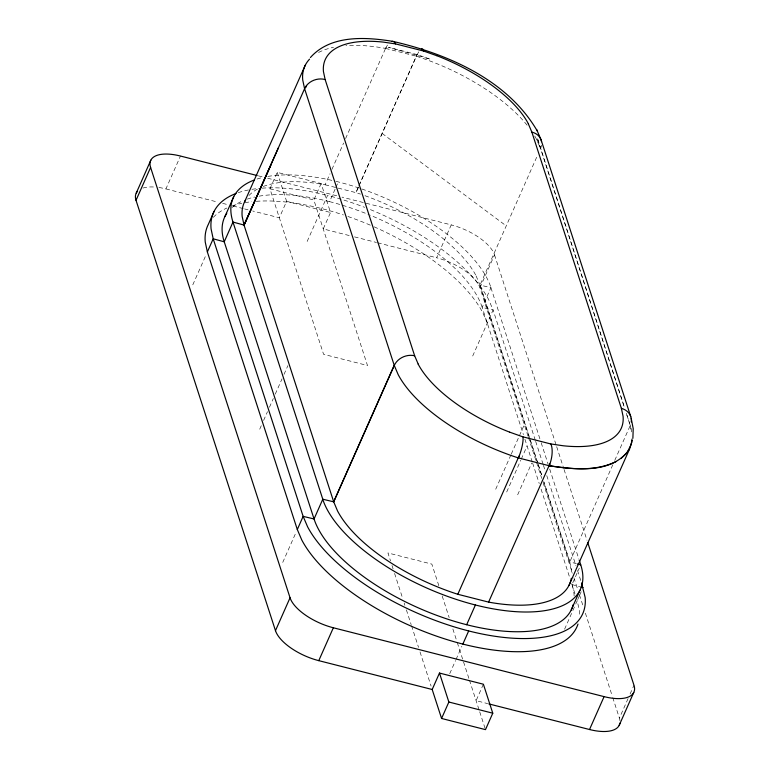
<?xml version="1.0" encoding="UTF-8"?>
<svg xmlns="http://www.w3.org/2000/svg" width="770" height="770" viewBox="0 0 770 770"><rect width="100%" height="100%" fill="white"/><g stroke="black" fill="none" stroke-linecap="round" stroke-linejoin="round"><path stroke-width="0.58" stroke-dasharray="3.85 2.89" d="M541.599 145.203L540.588 148.726L624.335 407.176L537.306 137.811L540.578 148.726L539.462 150.93M358.82 186.08L417.119 54.516L358.83 186.051M158.899 187.505A39.953 17.383 23.9 0 1 165.906 188.919L180.478 156.041M192.789 284.842L206.389 254.148M321.138 183.53L313.852 199.969L367.483 365.49L323.583 354.325L269.943 188.804L277.229 172.365L321.138 183.53L330.522 212.491L323.236 228.931L349.859 235.707M277.229 172.365L286.613 201.326L279.327 217.766L252.714 210.999M263.244 186.475A128.85 56.085 23.9 0 1 325.113 184.79L329.993 173.789M331.937 169.39L343.641 142.999M345.586 138.59L386.319 46.681L385.683 48.433A128.85 56.085 23.9 0 0 345.894 45.642M307.153 241.462L327.558 195.426A152.874 66.538 23.9 0 1 364.662 207.342M259.134 196.158A140.862 61.311 23.9 0 1 329.57 201.644L335.402 188.496M335.884 187.399L338.309 181.912M358.339 187.168L355.913 192.625L358.474 187.158M259.721 429.208L261.656 424.828M263.6 420.439L267.488 411.671M269.433 407.282L273.321 398.514M275.256 394.134L282.061 378.782M284.005 374.403L287.893 365.635M282.734 562.408L296.334 531.714M528.037 436.176L479.951 287.778A39.953 17.383 23.9 0 0 436.657 257.777L451.23 224.898L342.005 197.12M537.826 463.492L480.018 285.083L537.537 155.27M479.951 287.778L494.523 254.889A39.953 17.383 23.9 0 0 451.23 224.898M476.091 275.91L480.018 285.083L490.923 287.672L482.184 307.403L523.407 434.627M472.693 356.029L493.098 309.992L488.642 299.559A152.874 66.538 23.9 0 0 369.022 209.065M495.707 489.229L510.77 455.243M511.251 454.156L524.851 423.462M506.689 492.02L520.77 460.229M521.261 459.132L527.084 445.984M517.661 494.812L531.752 463.02M449.728 673.683L455.561 660.535M456.042 659.438L461.875 646.28M483.387 684.222L476.101 700.671L487.67 703.607M612.814 464.753L569.819 561.869L543.841 481.808M614.758 460.383L630.264 425.473L626.183 412.893L630.264 425.473L632.006 433.625M574.122 596.009A140.862 61.311 23.9 0 0 571.995 584.565L579.281 568.125M564.583 629.215L572.351 611.669M572.832 610.581L575.267 605.095M575.748 603.998L577.211 600.716L579.319 610.543A152.874 66.538 23.9 0 1 579.425 616.424M577.693 599.618L579.156 596.327M579.637 595.229L582.062 589.753M619.966 720.749A39.953 17.383 23.9 0 0 619.407 718.131L628.147 698.4M630.091 694.011L633.979 685.242M385.558 48.395L416.483 56.268L417.253 54.612A16.026 3.898 -73.1 0 1 418.803 51.831M325.113 184.79L356.038 192.664A128.85 56.085 23.9 0 1 360.476 194.127M258.335 175.839L262.984 177.023M267.633 178.207L337.356 195.936M269.943 188.804L313.852 199.969M286.613 201.326L330.522 212.491M165.906 188.919L217.987 202.163M222.617 203.347L228.411 204.82M233.041 205.994L243.455 208.641M244.61 208.94L248.084 209.825M354.489 236.881L376.482 242.473M377.637 242.771L436.657 257.777M543.755 481.789L569.694 561.84L576.316 563.64M571.995 584.565L579.723 586.663M382.141 133.431L506.246 225.889M536.661 139.543L538.942 143.258L540.588 148.726L536.661 139.543A128.85 56.085 23.9 0 0 534.082 134.942M487.266 323.14L482.809 312.716A152.874 66.538 23.9 0 0 371.881 225.851M480.018 285.083L537.903 463.511M538.278 464.647L542.359 477.236M494.523 254.889L556.296 445.522M556.672 446.667L563.698 468.353M564.063 469.498L587 540.271M490.923 287.672L540.819 441.653M541.194 442.789L548.211 464.464M549.693 469.026L578.886 559.135M535.285 440.209L493.098 309.992L482.184 307.403A140.862 61.311 23.9 0 0 370.158 215.186M535.66 441.345L543.062 464.195M543.428 465.34L545.285 471.048M546.767 475.619L576.008 565.854M577.481 570.426L581.186 581.851M538.192 464.628L542.273 477.208M528.413 437.312L536.18 461.288M536.546 462.433L541.724 478.411M543.206 482.973L572.428 573.159M573.91 577.721L577.972 590.282M579.454 594.844L583.15 606.26M585.373 613.113L612.381 696.436M612.747 697.582L619.407 718.131M524.88 439.169L532.243 461.885M532.609 463.02L539.241 483.541M541.079 489.142L569.838 577.962M571.677 583.65L574.997 593.891M438.852 585.739L431.845 564.112L387.945 552.947L390.525 560.916M442.173 595.98L449.18 617.598M452.866 628.975L456.918 641.497M457.293 642.632L469.094 679.044M469.459 680.179L479.344 710.691M479.71 711.807L485.485 729.633M391.997 565.469L393.104 568.876M394.577 573.429L402.691 598.463M404.163 603.016L404.905 605.297M406.377 609.84L411.17 624.634M411.546 625.779L418.543 647.397M420.025 651.949L431.084 686.089M630.264 425.502L631.515 431.046M569.694 561.84L571.552 570.493A128.85 56.085 23.9 0 1 571.667 575.036M142.951 188.073A39.953 17.383 23.9 0 1 154.501 187.033M248.97 195.522A128.85 56.085 23.9 0 1 258.999 188.313M364.961 195.696A128.85 56.085 23.9 0 1 476.168 275.93M318.568 52.466A128.85 56.085 23.9 0 1 333.545 47.307M416.551 56.287A128.85 56.085 23.9 0 1 527.7 125.924M257.045 179.044A140.862 61.311 23.9 0 1 262.416 177.533M267.883 176.426A140.862 61.311 23.9 0 1 334.95 181.085M336.067 181.354A140.862 61.311 23.9 0 1 360.784 188.621M361.852 188.987A140.862 61.311 23.9 0 1 491 287.691M232.001 207.505A140.862 61.311 23.9 0 1 242.155 201.134M247.276 199.112A140.862 61.311 23.9 0 1 254.803 197.005M329.57 201.644A140.862 61.311 23.9 0 1 369.09 214.743M238.248 192.673A152.874 66.538 23.9 0 1 250.818 189.516M251.906 189.333A152.874 66.538 23.9 0 1 261.001 188.236M262.098 188.159A152.874 66.538 23.9 0 1 327.558 195.426M213.328 217.342A152.874 66.538 23.9 0 1 226.852 208.025M232.415 205.821A152.874 66.538 23.9 0 1 241.819 203.28M244.985 202.664A152.874 66.538 23.9 0 1 251.684 201.721M256.266 201.307A152.874 66.538 23.9 0 1 321.725 208.583A152.874 66.538 23.9 0 1 343.497 214.974M347.886 216.476A152.874 66.538 23.9 0 1 370.793 225.379M385.674 48.423A16.016 6.535 -78.6 0 1 388.224 44.054M417.253 54.612L388.465 47.297L430.449 59.29L417.253 54.612"/><path stroke-width="1.16" d="M631.968 439.112L631.881 441.922L629.6 448.929L569.03 585.287M632.882 438.322L633.219 428.726L631.207 418.37M630.89 444.973L626.944 452.953L620.928 458.593M631.14 443.982L631.65 441.99M631.91 440.998L632.035 440.507M309.54 59.165A128.85 56.085 23.9 0 0 302.735 80.051L304.593 88.704L394.269 365.461L398.186 374.634A128.85 56.085 23.9 0 0 518.374 457.919L549.164 465.744L549.799 463.992L488.603 602.111L457.803 594.276A128.85 56.085 23.9 0 1 337.549 510.972L333.699 501.819L244.023 225.061L242.165 216.409A128.85 56.085 23.9 0 1 245.707 199.776M136.242 193.097L150.814 160.218M432.191 689.497L439.478 673.057L483.387 684.222L492.771 713.193L485.485 729.633L441.576 718.468L432.191 689.497L318.77 660.65A39.953 17.383 23.9 0 1 275.477 630.659L136.02 200.306L150.593 167.427A39.953 17.383 23.9 0 1 180.478 156.041L257.17 175.541M214.07 211.413L208.247 224.571A152.874 66.538 23.9 0 0 205.253 242.127L207.361 251.954L297.307 529.529L301.763 539.953A152.874 66.538 23.9 0 0 448.968 640.207A152.874 66.538 23.9 0 0 577.981 624.075M207.361 251.954L213.194 238.806L211.086 228.969A152.874 66.538 23.9 0 1 236.092 193.453M225.004 216.38L233.753 196.648M244.687 201.615L305.257 65.257M244.148 225.1L304.593 88.704L306.595 85.432A15.987 13.571 -15.1 0 1 325.142 79.541L323.458 71.677A112.834 49.107 23.9 0 1 383.325 42.109L395.636 43.919L423.548 51.022L436.792 55.71M297.307 529.529L303.139 516.372L213.194 238.806L224.234 241.799L314.044 518.961A140.862 61.311 23.9 0 0 466.659 624.72A140.862 61.311 23.9 0 0 573.236 604.604M254.042 180.093A140.862 61.311 23.9 0 0 232.983 222.068L322.794 499.229L314.044 518.961L303.139 516.372L307.596 526.805A152.874 66.538 23.9 0 0 468.68 630.938A152.874 66.538 23.9 0 0 585.142 597.385L581.552 582.986M275.477 630.659L290.049 597.78L150.593 167.427M322.794 499.229L333.699 501.819L394.144 365.423M318.77 660.65L333.343 627.771A39.953 17.383 23.9 0 1 290.049 597.78M457.803 594.276L519.009 456.167L518.374 457.919A16.016 3.898 -73.1 0 0 522.955 436.879L509.711 432.163M466.659 624.72L475.408 604.989A140.862 61.311 23.9 0 0 580.734 564.834L579.261 560.271M462.847 644.086L468.68 630.938M441.576 718.468L448.862 702.028L439.478 673.057M571.225 609.984L579.964 590.253M488.825 703.905L589.522 729.517L604.094 696.629A39.953 17.383 23.9 0 0 633.979 685.242L587.741 542.552M619.186 725.34L633.758 692.451M226.755 213.396A140.862 61.311 23.9 0 0 224.234 241.799L232.983 222.068L244.023 225.061L278.355 147.888M333.699 501.819L394.269 365.461A15.987 13.234 -20.6 0 1 414.645 355.759L325.142 79.541M244.023 225.061L270.799 165.309M305.623 87.626L306.595 85.432M629.6 448.929C612.227 474.445 575.652 469.517 549.164 465.744A16.016 6.535 -78.6 0 0 550.858 443.972L522.965 436.85M310.425 57.509C330.667 34.746 365.423 36.931 392.796 41.368C447.996 54.015 507.651 79.993 537.277 130.996M616.385 461.432C595.614 471.664 571.311 469.267 549.164 465.744M550.868 443.953L563.188 445.763A112.834 49.107 23.9 0 0 623.055 416.195L621.371 408.331L531.868 132.113L528.297 123.778M333.343 627.771L604.094 696.629M448.862 702.028L492.771 713.193M577.423 563.938L580.734 564.834M580.83 586.961L583.034 587.558M536.632 129.476L541.127 140.005L630.765 416.647M414.645 355.759L418.206 364.094M136.02 200.306A39.953 17.383 23.9 0 1 137.57 191.21M475.369 604.979A140.862 61.311 23.9 0 1 322.717 499.21M436.869 55.729A112.834 49.107 23.9 0 1 528.374 123.797M391.92 41.378A16.016 6.535 -78.6 0 1 395.626 43.948M421.585 48.924A16.026 3.898 -73.1 0 1 423.539 51.041M531.868 132.122A15.987 13.234 -20.6 0 1 541.551 141.68M621.371 408.331A15.987 13.571 -15.1 0 1 631.275 421.941M571.311 578.28A128.85 56.085 23.9 0 1 488.603 602.111M619.889 723.165A39.953 17.383 23.9 0 1 589.522 729.517M509.644 432.143A112.834 49.107 23.9 0 1 418.139 364.075"/></g></svg>
